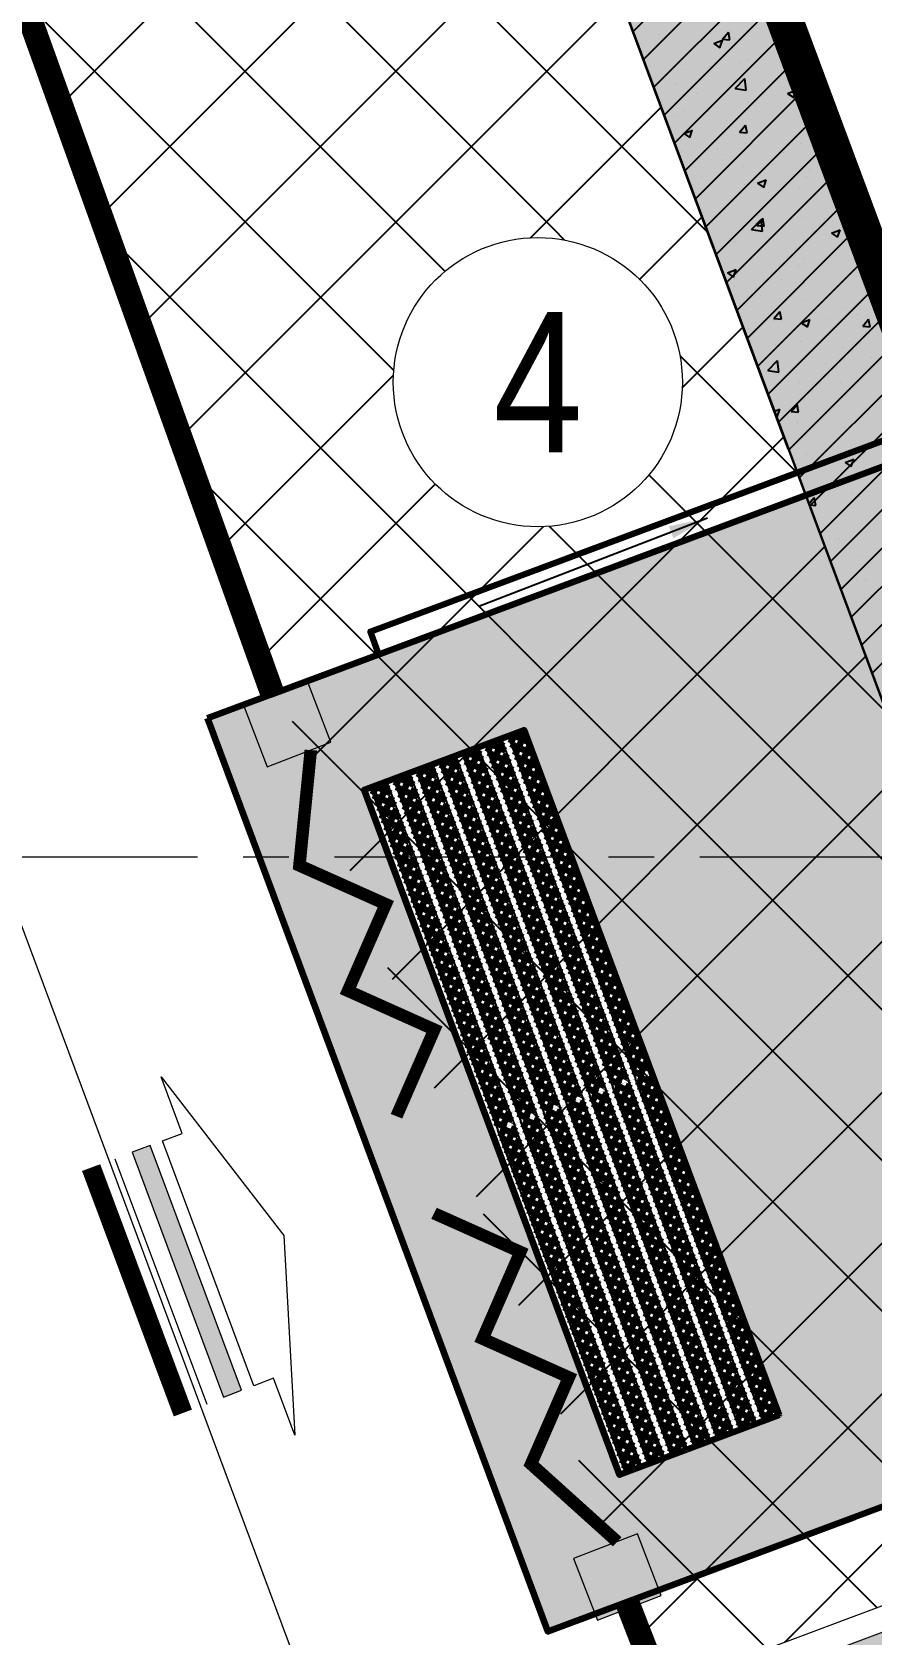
# Model space of a CAD drawing. Header units: millimetres. Extents: x -346728 to 1320345, y -537202 to -385966.
# Drawn here: x 356609 to 363506, y -475329 to -462173 of the extents above; entities that cross this region are included whole.
import ezdxf
from ezdxf.enums import TextEntityAlignment as Align
from ezdxf.xclip import XClip

# ---------------------------------------------------------------- set-up
doc = ezdxf.new("R2010")
doc.units = ezdxf.units.MM
doc.header["$LTSCALE"] = 100
doc.header["$XCLIPFRAME"] = 2
doc.set_wipeout_variables(frame=1)
for name, pattern in [('DASHED2', [0.375, 0.25, -0.125]), ('HIDDEN', [9.525, 6.35, -3.175]), ('X1326_GLB$0$CENTER', [2, 1.25, -0.25, 0.25, -0.25])]:
    doc.linetypes.add(name, pattern=pattern)
for name, color, linetype, lineweight in [('0 T KY HIEU', 7, 'Continuous', 9), ('0 T TEXT', 7, 'Continuous', 13), ('BO TRI CT TAM', 8, 'Continuous', 15), ('KCMANH', 8, 'Continuous', 13), ('L.DUONG', 234, 'Continuous', 15), ('LINE', 7, 'Continuous', 13), ('X1326_GLB$0$A-tim', 8, 'X1326_GLB$0$CENTER', 9)]:
    doc.layers.add(name, color=color, linetype=linetype, lineweight=lineweight)
for name, color, linetype in [('DM', 8, 'Continuous'), ('hach', 253, 'Continuous'), ('HÀNG RÀO', 50, 'Continuous'), ('thep doc', 6, 'Continuous'), ('W2', 4, 'Continuous'), ('XR_1326_csPL$0$hach', 253, 'Continuous'), ('XR_1326_csPL$0$SY', 1, 'Continuous'), ('XR_1326_csPL$0$W2', 4, 'Continuous')]:
    doc.layers.add(name, color=color, linetype=linetype)
doc.styles.add('TOAN - FONT ARIAL', font='Arial_1.ttf', dxfattribs={"width": 0.8})
doc.styles.add('VNI-HELSE-CONDENSE', font='VHELVCN.TTF')
doc.linetypes.add('FENCELINE2', pattern='A,0.25,-0.1,[132,ltypeshp.shx,S=0.1,R=0,X=-0.1,Y=0],-0.1,1', length=1.45)
doc.dimstyles.new('KC1-5 3', dxfattribs={"dimscale": 400, "dimtxt": 2, "dimasz": 1, "dimexe": 1, "dimexo": 0, "dimgap": 0.5, "dimtad": 1, "dimdec": 0, "dimlfac": 0.041667, "dimzin": 0, "dimdsep": 46, "dimtxsty": 'TOAN - FONT ARIAL', "dimblk": 'ARCHTICK', "dimcen": 1, "dimdle": 1, "dimclrd": 7, "dimclre": 7, "dimclrt": 7, "dimadec": 0, "dimazin": 0, "dimtfac": 1, "dimtdec": 0, "dimtix": 1, "dimtmove": 2, "dimatfit": 3, "dimfxl": 750, "dimtvp": 0.833333, "dimtolj": 1, "dimtzin": 0, "dimarcsym": 0})
doc.dimstyles.new('X1326_GLB$0$200', dxfattribs={"dimscale": 400, "dimtxt": 2, "dimasz": 0.8, "dimexe": 1, "dimexo": 1, "dimgap": 0.5, "dimtad": 1, "dimdec": 0, "dimzin": 0, "dimdsep": 46, "dimtxsty": 'TOAN - FONT ARIAL', "dimblk": 'ARCHTICK', "dimcen": 0.8, "dimdle": 1, "dimclrd": 7, "dimclre": 7, "dimclrt": 7, "dimadec": 0, "dimazin": 0, "dimtfac": 1, "dimtdec": 0, "dimtix": 1, "dimtmove": 2, "dimatfit": 3, "dimfxl": 1, "dimtolj": 1, "dimtzin": 0, "dimarcsym": 0})

# ---------------------------------------------------------------- blocks, each defined once
blk = doc.blocks.new('LVL-KHUNGTEN')
blk.add_lwpolyline([(61072.9, 41092.8), (119123.5, 41092.8), (119123.5, 61.9), (61072.9, 61.9)], close=True)
blk = doc.blocks.new('mb duong hh')
at = {"layer": '0 T TEXT', "color": 8, "linetype": 'DASHED2', "ltscale": 300}
blk.add_lwpolyline([(75940, 34596), (80501, 41668), (80491, 88861), (75484, 93868), (-20031, 93860), (-33610, 75885), (-26182, 55955), (-6300, 2612), (0, 0)], close=True, dxfattribs=at)
at = {"layer": 'LINE', "color": 252, "lineweight": 9}
blk.add_lwpolyline([(14977, 101049), (-7702, 101358), (-14927, 101246), (-29449, 100943), (-35818, 99008), (-40020, 95429), (-42101, 92117), (-42609, 87567), (-42104, 81482), (-40823, 74903), (-34507, 57500), (-12505, -1540), (-11062, -5026), (-1334, -3647), (4526, -1388), (38515, 14361), (36944, 16828)], dxfattribs=at)
blk = doc.blocks.new('_ArchTick')
at = {"color": 0, "linetype": 'ByBlock', "const_width": 0.15}
blk.add_lwpolyline([(-0.5, -0.5), (0.5, 0.5)], dxfattribs=at)
blk = doc.blocks.new('1m')
at = {"layer": 'XR_1326_csPL$0$SY', "lineweight": 100}
h = blk.add_hatch(dxfattribs=at)
h.set_pattern_fill('ANSI37', color=4, scale=600, style=0)
h.set_pattern_definition([(315, (-62867.35, -1243701.21), (-53.0330086, -53.0330086), []), (225, (-62867.35, -1243701.21), (-53.0330086, 53.0330086), [])])
h.paths.add_polyline_path([(234959, -618851), (234818, -618851), (234818, -621851), (234959, -621851)])
h = blk.add_hatch(dxfattribs=at)
h.set_pattern_fill('ANSI37', color=4, scale=600, style=0)
h.set_pattern_definition([(315, (-62666.35, -1243701.21), (-53.0330086, -53.0330086), []), (225, (-62666.35, -1243701.21), (-53.0330086, 53.0330086), [])])
h.paths.add_polyline_path([(235160, -618851), (235019, -618851), (235019, -621851), (235160, -621851)])
h = blk.add_hatch(dxfattribs=at)
h.set_pattern_fill('ANSI37', color=4, scale=600, style=0)
h.set_pattern_definition([(315, (-62465.35, -1243701.21), (-53.0330086, -53.0330086), []), (225, (-62465.35, -1243701.21), (-53.0330086, 53.0330086), [])])
h.paths.add_polyline_path([(235361, -618851), (235220, -618851), (235220, -621851), (235361, -621851)])
h = blk.add_hatch(dxfattribs=at)
h.set_pattern_fill('ANSI37', color=4, scale=600, style=0)
h.set_pattern_definition([(315, (-62264.35, -1243701.21), (-53.0330086, -53.0330086), []), (225, (-62264.35, -1243701.21), (-53.0330086, 53.0330086), [])])
h.paths.add_polyline_path([(235562, -618851), (235421, -618851), (235421, -621851), (235562, -621851)])
h = blk.add_hatch(dxfattribs=at)
h.set_pattern_fill('ANSI37', color=4, scale=600, style=0)
h.set_pattern_definition([(315, (-62063.35, -1243701.21), (-53.0330086, -53.0330086), []), (225, (-62063.35, -1243701.21), (-53.0330086, 53.0330086), [])])
h.paths.add_polyline_path([(235763, -618851), (235622, -618851), (235622, -621851), (235763, -621851)])
h = blk.add_hatch(dxfattribs=at)
h.set_pattern_fill('ANSI37', color=4, scale=600, style=0)
h.set_pattern_definition([(315, (-61862.35, -1243701.21), (-53.0330086, -53.0330086), []), (225, (-61862.35, -1243701.21), (-53.0330086, 53.0330086), [])])
h.paths.add_polyline_path([(235964, -618851), (235823, -618851), (235823, -621851), (235964, -621851)])
h = blk.add_hatch(dxfattribs=at)
h.set_pattern_fill('ANSI37', color=4, scale=600, style=0)
h.set_pattern_definition([(315, (-61661.35, -1243701.21), (-53.0330086, -53.0330086), []), (225, (-61661.35, -1243701.21), (-53.0330086, 53.0330086), [])])
h.paths.add_polyline_path([(236165, -618851), (236024, -618851), (236024, -621851), (236165, -621851)])
h = blk.add_hatch(dxfattribs=at)
h.set_pattern_fill('ANSI37', color=256, scale=600, style=0)
h.set_pattern_definition([(45, (-62867.35, 0), (-53.0330086, 53.0330086), []), (135, (-62867.35, 0), (-53.0330086, -53.0330086), [])])
h.paths.add_polyline_path([(234818, -624851), (234959, -624851), (234959, -621851), (234818, -621851)])
h = blk.add_hatch(dxfattribs=at)
h.set_pattern_fill('ANSI37', color=256, scale=600, style=0)
h.set_pattern_definition([(45, (-62666.35, 0), (-53.0330086, 53.0330086), []), (135, (-62666.35, 0), (-53.0330086, -53.0330086), [])])
h.paths.add_polyline_path([(235019, -624851), (235160, -624851), (235160, -621851), (235019, -621851)])
h = blk.add_hatch(dxfattribs=at)
h.set_pattern_fill('ANSI37', color=256, scale=600, style=0)
h.set_pattern_definition([(45, (-62465.35, 0), (-53.0330086, 53.0330086), []), (135, (-62465.35, 0), (-53.0330086, -53.0330086), [])])
h.paths.add_polyline_path([(235220, -624851), (235361, -624851), (235361, -621851), (235220, -621851)])
h = blk.add_hatch(dxfattribs=at)
h.set_pattern_fill('ANSI37', color=256, scale=600, style=0)
h.set_pattern_definition([(45, (-62264.35, 0), (-53.0330086, 53.0330086), []), (135, (-62264.35, 0), (-53.0330086, -53.0330086), [])])
h.paths.add_polyline_path([(235421, -624851), (235562, -624851), (235562, -621851), (235421, -621851)])
h = blk.add_hatch(dxfattribs=at)
h.set_pattern_fill('ANSI37', color=256, scale=600, style=0)
h.set_pattern_definition([(45, (-62063.35, 0), (-53.0330086, 53.0330086), []), (135, (-62063.35, 0), (-53.0330086, -53.0330086), [])])
h.paths.add_polyline_path([(235622, -624851), (235763, -624851), (235763, -621851), (235622, -621851)])
h = blk.add_hatch(dxfattribs=at)
h.set_pattern_fill('ANSI37', color=256, scale=600, style=0)
h.set_pattern_definition([(45, (-61862.35, 0), (-53.0330086, 53.0330086), []), (135, (-61862.35, 0), (-53.0330086, -53.0330086), [])])
h.paths.add_polyline_path([(235823, -624851), (235964, -624851), (235964, -621851), (235823, -621851)])
h = blk.add_hatch(dxfattribs=at)
h.set_pattern_fill('ANSI37', color=256, scale=600, style=0)
h.set_pattern_definition([(45, (-61661.35, 0), (-53.0330086, 53.0330086), []), (135, (-61661.35, 0), (-53.0330086, -53.0330086), [])])
h.paths.add_polyline_path([(236024, -624851), (236165, -624851), (236165, -621851), (236024, -621851)])
at = {"layer": 'thep doc', "color": 4}
for p, q in [((234818, -618851), (234818, -621851)), ((234959, -618851), (234959, -621851)), ((235019, -618851), (235019, -621851)), ((235160, -618851), (235160, -621851)), ((235220, -618851), (235220, -621851)), ((235361, -618851), (235361, -621851)), ((235421, -618851), (235421, -621851)), ((235562, -618851), (235562, -621851)), ((235622, -618851), (235622, -621851)), ((235763, -618851), (235763, -621851)), ((235823, -618851), (235823, -621851)), ((235964, -618851), (235964, -621851)), ((236024, -618851), (236024, -621851)), ((236165, -618851), (236165, -621851))]:
    blk.add_line(p, q, dxfattribs=at)
at = {"layer": 'thep doc', "color": 3}
for p, q in [((234818, -624851), (234818, -621851)), ((234959, -624851), (234959, -621851)), ((235019, -624851), (235019, -621851)), ((235160, -624851), (235160, -621851)), ((235220, -624851), (235220, -621851)), ((235361, -624851), (235361, -621851)), ((235421, -624851), (235421, -621851)), ((235562, -624851), (235562, -621851)), ((235622, -624851), (235622, -621851)), ((235763, -624851), (235763, -621851)), ((235823, -624851), (235823, -621851)), ((235964, -624851), (235964, -621851)), ((236024, -624851), (236024, -621851)), ((236165, -624851), (236165, -621851)), ((236165, -624851), (236165, -621851))]:
    blk.add_line(p, q, dxfattribs=at)
at = {"layer": 'thep doc', "const_width": 1}
for points in [[(234765, -618851), (236165, -618851)], [(234765, -618851), (236165, -618851)], [(234765, -618951), (236165, -618951)], [(234765, -619576), (236165, -619576)], [(234765, -619676), (236165, -619676)], [(234765, -620301), (236165, -620301)], [(234765, -620401), (236165, -620401)], [(234765, -621026), (236165, -621026)], [(234765, -621126), (236165, -621126)], [(234765, -621751), (236165, -621751)], [(234765, -621851), (236165, -621851)], [(234765, -621951), (236165, -621951)], [(234765, -622576), (236165, -622576)], [(234765, -622676), (236165, -622676)], [(234765, -623301), (236165, -623301)], [(234765, -623401), (236165, -623401)], [(234765, -624026), (236165, -624026)], [(234765, -624126), (236165, -624126)], [(234765, -624751), (236165, -624751)], [(234765, -624851), (236165, -624851)]]:
    blk.add_lwpolyline(points, dxfattribs=at)
at = {"layer": 'XR_1326_csPL$0$SY', "lineweight": 100}
for p, q in [((234765, -624851), (234765, -618851)), ((236165, -618851), (234765, -618851)), ((236165, -624851), (236165, -618851)), ((236165, -624851), (234765, -624851))]:
    blk.add_line(p, q, dxfattribs=at)
blk = doc.blocks.new('T GATE')
at = {"layer": '0 T KY HIEU', "linetype": 'Continuous', "true_color": 0xff0505}
for points in [[(-3000, -272), (-3545, -272), (-3545, 272), (-3000, 272)], [(4545, -272), (4000, -272), (4000, 272), (4545, 272)]]:
    blk.add_hatch(color=1, dxfattribs=at).paths.add_polyline_path(points)
at = {"layer": '0 T KY HIEU', "color": 1, "linetype": 'Continuous', "true_color": 0xff0505}
for points in [[(-3000, -272), (-3545, -272), (-3545, 272), (-3000, 272)], [(-3545, 272), (-3000, 272), (-3000, -272), (-3545, -272)], [(4545, -272), (4000, -272), (4000, 272), (4545, 272)], [(4000, 272), (4545, 272), (4545, -272), (4000, -272)]]:
    blk.add_lwpolyline(points, close=True, dxfattribs=at)
at = {"layer": '0 T KY HIEU', "color": 1, "linetype": 'Continuous', "true_color": 0xff0505, "const_width": 100}
for points in [[(-3000, 100), (-2146, -316), (-1592, 214), (-1038, -316), (-483, 214), (71, -316)], [(4000, 100), (3146, -316), (2592, 214), (2038, -316), (1483, 214), (929, -316)]]:
    blk.add_lwpolyline(points, dxfattribs=at)
blk = doc.blocks.new('T MUI TEN GATE')
at = {"layer": '0 T KY HIEU', "ltscale": 2000, "true_color": 0xff0505}
blk.add_hatch(color=1, dxfattribs=at).paths.add_polyline_path([(374812, 297915), (374812, 298224), (378999, 298224), (378999, 297915)])
at = {"layer": '0 T KY HIEU', "color": 1, "ltscale": 60, "true_color": 0xff0505}
blk.add_line((374812, 298517), (379013, 298517), dxfattribs=at)
at = {"layer": '0 T KY HIEU', "color": 1, "ltscale": 60, "true_color": 0xff0505, "const_width": 311}
blk.add_lwpolyline([(374812, 298925), (379010, 298925)], dxfattribs=at)
at = {"layer": '0 T KY HIEU', "color": 1, "ltscale": 2000, "true_color": 0xff0505}
for points in [[(374812, 297915), (374812, 298224), (378999, 298224), (378999, 297915), (374812, 297915)], [(373843, 297367), (376912, 296411), (379969, 297367), (378999, 297367), (378999, 297704), (374812, 297704), (374812, 297367), (373843, 297367)]]:
    blk.add_lwpolyline(points, dxfattribs=at)
blk = doc.blocks.new('CHOI BAO VE')
at = {"color": 253, "lineweight": 9, "true_color": 0x9ea3a2}
blk.add_wipeout([(-1750, 0), (1750, 0), (1750, 3500), (-1750, 3500)], dxfattribs=at)
at = {"true_color": 0x9ea3a2}
h = blk.add_hatch(color=253, dxfattribs=at)
h.set_gradient(color1=(6, 241, 249), rotation=270, tint=1, name='CURVED')
h.paths.add_polyline_path([(-1375, 3047), (-1375, 453), (-78, 1750)])
h = blk.add_hatch(color=253, dxfattribs=at)
h.set_gradient(color1=(6, 241, 249), rotation=180, tint=1, name='CURVED')
h.paths.add_polyline_path([(1297, 3125), (-1297, 3125), (0, 1828)])
h = blk.add_hatch(color=253, dxfattribs=at)
h.set_gradient(color1=(6, 241, 249), rotation=90, tint=1, name='HEMISPHERICAL')
h.paths.add_polyline_path([(1375, 3047), (78, 1750), (1375, 453)])
h = blk.add_hatch(color=253, dxfattribs=at)
h.set_gradient(color1=(6, 241, 249), tint=1, name='CURVED')
h.paths.add_polyline_path([(0, 1672), (-1297, 375), (1297, 375)])
at = {"layer": 'BO TRI CT TAM', "color": 253, "true_color": 0x9ea3a2}
for p, q in [((1297, 3125), (-1375, 453)), ((1297, 3125), (-1375, 453)), ((1297, 3125), (-1375, 453)), ((-1375, 3047), (1297, 375)), ((-1375, 3047), (1297, 375)), ((-1375, 3047), (1297, 375)), ((-1297, 3125), (1375, 453)), ((-1297, 3125), (1375, 453)), ((-1297, 3125), (1375, 453)), ((1375, 3047), (-1297, 375)), ((1375, 3047), (-1297, 375)), ((1375, 3047), (-1297, 375)), ((-78, 1750), (78, 1750)), ((-78, 1750), (78, 1750)), ((-78, 1750), (78, 1750)), ((0, 1828), (0, 1672)), ((0, 1828), (0, 1672)), ((0, 1828), (0, 1672))]:
    blk.add_line(p, q, dxfattribs=at)
for points in [[(-1750, 0), (1750, 0), (1750, 3500), (-1750, 3500)], [(-1750, 0), (1750, 0), (1750, 3500), (-1750, 3500)], [(-1750, 0), (1750, 0), (1750, 3500), (-1750, 3500)], [(-1375, 375), (1375, 375), (1375, 3125), (-1375, 3125)], [(-1375, 375), (1375, 375), (1375, 3125), (-1375, 3125)], [(-1375, 375), (1375, 375), (1375, 3125), (-1375, 3125)]]:
    blk.add_lwpolyline(points, close=True, dxfattribs=at)
blk = doc.blocks.new('T STT')
at = {"color": 7, "linetype": 'Continuous'}
blk.add_wipeout([(376643.7, 277984.1), (376755.9, 277976.2), (376878.7, 277948.8), (377024.5, 277887.7), (377155.7, 277798.8), (377265.6, 277687.4), (377334.3, 277588), (377397.7, 277451.4), (377432.6, 277317.1), (377443.7, 277184.1), (377432.5, 277050.8), (377404, 276935.1), (377364.8, 276837.6), (377294.2, 276718.4), (377202.6, 276611.8), (377121.8, 276542.7), (377010.9, 276473.4), (376887.8, 276422.3), (376741.1, 276390.1), (376643.7, 276384.1), (376531.6, 276392), (376392.4, 276424.6), (376244.6, 276490.8), (376127.4, 276573.1), (376049.1, 276649), (375987, 276727.3), (375927.4, 276827.9), (375875.7, 276960.2), (375852.6, 277065.4), (375843.7, 277184.1), (375850, 277284.4), (375876.6, 277411.2), (375908.4, 277499.2), (375963.6, 277605.5), (376039.8, 277708.9), (376130.3, 277797.7), (376215.5, 277859.9), (376312.8, 277912.5), (376425.6, 277953.8), (376556.9, 277979.4)], dxfattribs=at)
at = {"layer": '0 T KY HIEU', "color": 7}
blk.add_circle((376643.7, 277184.1), 800, dxfattribs=at)
at = {"layer": '0 T TEXT', "color": 7, "style": 'VNI-HELSE-CONDENSE'}
blk.add_attdef('0', text='', height=750, dxfattribs=at).set_placement((376643.7, 277184.1), align=Align.MIDDLE_CENTER)
blk = doc.blocks.new('MB HANG RAO TAM')
h = blk.add_hatch()
h.set_pattern_fill('ANSI37', color=8, scale=7000, style=0)
h.set_pattern_definition([(45, (527887.4, 631399.9), (-618.7184, 618.7184), []), (135, (527887.4, 631399.9), (-618.7184, -618.7184), [])])
h.paths.add_polyline_path([(89794, 74797), (94796, 69797), (94804, 22611), (90246, 15544), (52523, -1634), (34324, -9922), (14325, -19029), (8025, -16417), (-19267, 56832), (-5688, 74797), (41806, 74797), (65797, 74797)], flags=16)
h.paths.add_polyline_path([(-17293, 40146), (-15160, 40938), (-12777, 34516), (-15127, 33730), (-10493, 20001), (4784, -19373), (12548, -21453), (91490, 14752), (95488, 20874), (95620, 46027), (95770, 74597), (91825, 78101), (52350, 76926), (14008, 75822), (-9259, 75871), (-23844, 71027), (-24251, 60760)])
at = {"layer": 'L.DUONG', "color": 94, "linetype": 'FENCELINE2', "ltscale": 25, "const_width": 200, "elevation": 7850}
for points in [[(13898, 75822), (14369, 75824), (20809, 75968), (32497, 76335), (48850, 76822), (75776, 77623), (91825, 78101), (95770, 74597), (95712, 63657), (95684, 58344), (95610, 44235), (95553, 33268), (95488, 20874), (91490, 14752), (75806, 7559), (49624, -4449), (26632, -14994), (12548, -21453), (4784, -19373), (0, -7161), (-6626, 9890)], [(-9537, 17343), (-12205, 24764), (-15198, 33706)]]:
    blk.add_lwpolyline(points, dxfattribs=at)
at = {"layer": 'XR_1326_csPL$0$SY', "lineweight": 100}
for p, q in [((-8664, 17668, 0), (-8734, 17856, -1667)), ((-8664, 17668, 0), (-10070, 17145, -5737)), ((-10070, 17145, 4273), (-7277, 9648, 3982)), ((-8784, 16556, 4237), (-6689, 10934, 4018))]:
    blk.add_line(p, q, dxfattribs=at)
at = {"layer": 'XR_1326_csPL$0$SY', "lineweight": 100, "elevation": 4027}
blk.add_lwpolyline([(-5376, 11423), (-6689, 10934), (-8784, 16556), (-7471, 17045)], close=True, dxfattribs=at)
at = {"layer": '0 T KY HIEU', "color": 1, "extrusion": (-0.094008, 0.246815, 0.964492), "xscale": -1.032129415986011, "yscale": 1.032129741468959, "zscale": 1.032129563271029, "rotation": 90.30298269673833}
blk.add_blockref('T GATE', (2691, -12817, 10282), dxfattribs=at)
at = {"layer": '0 T KY HIEU', "xscale": -0.5123150933236519, "yscale": 0.5123154260071467, "zscale": 0.5123151945590507, "rotation": 110.5020447205504}
blk.add_blockref('T MUI TEN GATE', (65163, 246952, 0), dxfattribs=at)
at = {"layer": 'XR_1326_csPL$0$SY', "lineweight": 100, "extrusion": (0.006558, -0.036398, 0.999316), "xscale": 1.000636980794397, "yscale": 1.000636980794397, "zscale": 1.000636980794397, "rotation": 10.21421799562044}
blk.add_blockref('1m', (-346710, 585770, 3573), dxfattribs=at)
ref = blk.add_blockref('T STT', (-566122, -391309, -1667), dxfattribs=dict(xscale=1.483533127640877, yscale=1.483533065752965, zscale=1.483533225600695, rotation=359.9999871259926))
ref.add_attrib('0', '4', dxfattribs={"layer": '0 T TEXT', "color": 7, "height": 1150, "rotation": 0, "style": 'VNI-HELSE-CONDENSE'}).set_placement((-7358, 19903, -1667), align=Align.MIDDLE_CENTER)
at = {"layer": 'BO TRI CT TAM', "color": 9, "xscale": -0.541992562315407, "yscale": 0.5419924855394808, "zscale": 0.5419926613449206, "rotation": 110.5020372609803}
blk.add_blockref('CHOI BAO VE', (-3515, 9226, -2472), dxfattribs=at)
at = {"layer": 'XR_1326_csPL$0$SY', "lineweight": 100}
h = blk.add_hatch(dxfattribs=at)
h.set_pattern_fill('AR-CONC', color=256, scale=100, style=0)
h.set_pattern_definition([(50, (-45059.7, 631401.8), (717.2602, -62.75213), [75, -825]), (355, (-45059.7, 631401.8), (-138.7513, 752.1921), [60, -660]), (100.4514, (-44999.9, 631396.56), (578.5094, 689.43954), [63.7402, -701.1421]), (46.1842, (-45059.7, 631601.8), (1067.241, -165.519), [112.5, -1237.5]), (96.6356, (-44970.8, 631588), (934.6627, 974.1179), [95.6103, -1051.713]), (351.1842, (-45059.7, 631601.8), (934.662, 974.1186), [90, -990]), (21, (-44959.7, 631551.8), (596.90705, -402.6189), [75, -825]), (326, (-44959.7, 631551.8), (243.3153, 725.15005), [60, -660]), (71.4514, (-44909.95, 631518.24), (840.2226, 322.5305), [63.7402, -701.1421]), (37.5, (-45059.7, 631401.8), (12.15986, 332.89385), [0, -652, 0, -670, 0, -662.5]), (7.5, (-45059.7, 631401.8), (263.06954, 394.41171), [0, -382, 0, -637, 0, -252.5]), (327.5, (-45282.7, 631401.8), (533.82244, -22.55487), [0, -250, 0, -780, 0, -1035]), (317.5, (-45382.7, 631401.8), (583.18617, 100.10498), [0, -325, 0, -518, 0, -735])])
h.paths.add_polyline_path([(-10070, 17145), (1773, 21557), (4566, 14061), (-7277, 9648)])
h.paths.add_polyline_path([(469, 13601), (-1592, 12833), (-3687, 18455), (-1626, 19223)], flags=16)
h.paths.add_polyline_path([(-5376, 11423), (-6689, 10934), (-8784, 16556), (-7471, 17045)], flags=16)
at = {"lineweight": 100}
blk.add_line((2505, 13293, -1667), (-6687, 9868, -1667), dxfattribs=at)
at = {"layer": 'HÀNG RÀO', "color": 1, "lineweight": 40}
blk.add_line((-9554, 17337, -1667), (-3474, 19602, -1667), dxfattribs=at)
at = {"layer": 'XR_1326_csPL$0$SY', "lineweight": 100}
blk.add_line((-7277, 9648, 3982), (-4758, 10586, -1667), dxfattribs=at)
at = {"layer": 'XR_1326_csPL$0$SY', "lineweight": 100, "elevation": -5737}
blk.add_lwpolyline([(-10070, 17145), (1773, 21557), (4566, 14061), (-7277, 9648)], close=True, dxfattribs=at)
at = {"layer": 'XR_1326_csPL$0$SY', "lineweight": 100}
for points, elevation in [([(-3193, 19707), (1773, 21557), (4567, 14061), (-6687, 9868)], -1667), ([(-8734, 17856), (-3263, 19894)], -1667), ([(-3474, 19602), (-8664, 17668), (-8734, 17856), (-3544, 19789)], -2), ([(-9554, 17337), (-3474, 19602)], -1667)]:
    blk.add_lwpolyline(points, dxfattribs=dict(at, elevation=elevation))
at = {"layer": 'XR_1326_csPL$0$W2', "color": 7, "ltscale": 0.5}
blk.add_line((-9537, 17343, 7850), (-5161, 18974, 0), dxfattribs=at)
at = {"layer": 'XR_1326_csPL$0$W2'}
blk.add_line((-6626, 9890, 7850), (-2368, 11477, 0), dxfattribs=at)
at = {"layer": 'XR_1326_csPL$0$W2', "color": 7, "ltscale": 0.5, "elevation": 0}
blk.add_lwpolyline([(8025, -16417), (14325, -19029), (90246, 15544), (94804, 22611), (94796, 69797), (89794, 74797), (-5688, 74797), (-19267, 56832)], close=True, dxfattribs=at)
at = {"layer": 'XR_1326_csPL$0$SY', "lineweight": 100}
blk.add_leader([(-5965, 18786, -2472), (-7842, 18061, -2472)], dimstyle='X1326_GLB$0$200', override={"dimgap": 1, "dimtad": 0}, dxfattribs=at)

msp = doc.modelspace()

# ---------------------------------------------------------------- hatches: boundary and pattern name
at = {"layer": 'hach'}
h = msp.add_hatch(dxfattribs=at)
h.set_pattern_fill('ANSI31', color=256, scale=70)
h.set_pattern_definition([(45, (342151.22, -508591.22), (-157.15448, 157.15448), [])])
h.paths.add_polyline_path([(362433.4, -410142.2), (348853.9, -428107.5), (376146.7, -501359), (382446.8, -503970.9), (458369.1, -469396.6), (462927.9, -462329.4), (462919.8, -415142.7), (457917.8, -410142.2)])
h.paths.add_polyline_path([(363030.6, -411342.2), (350208.3, -428305.7), (377088.8, -500450.6), (382424.3, -502662.6), (457551.5, -468450.4), (461727.8, -461976.1), (461719.7, -415639.4), (457420.9, -411342.2)], flags=16)
h = msp.add_hatch(dxfattribs=at)
h.set_pattern_fill('AR-CONC', color=256, scale=4)
h.set_pattern_definition([(50, (342151.2, -508591.2), (728.7387, -63.7563), [76.2, -838.2]), (355, (342151.2, -508591.2), (-140.9737, 764.2274), [60.96, -670.5623]), (100.45144, (342211.95, -508596.54), (587.765, 700.471), [64.76, -712.361]), (46.1842, (342151.2, -508388), (1084.316, -168.1693), [114.3, -1257.3]), (96.63556, (342241.6, -508402), (949.6165, 989.7045), [97.14, -1068.5424]), (351.18415, (342151.2, -508388), (949.6165, 989.7045), [91.44, -1005.839]), (21, (342252.8, -508438.8), (606.4576, -409.0608), [76.2, -838.2]), (326, (342252.8, -508438.8), (247.208, 736.752), [60.96, -670.56]), (71.45144, (342303.36, -508472.9), (853.6657, 327.691), [64.76, -712.3598]), (37.5, (342151.22, -508591.22), (12.3544, 338.22016), [0, -662.432, 0, -680.72, 0, -673.1]), (7.5, (342151.22, -508591.22), (267.27865, 400.7223), [0, -388.112, 0, -647.192, 0, -256.54]), (327.5, (341924.65, -508591.22), (542.3624, -22.91498), [0, -254, 0, -792.48, 0, -1051.56]), (317.5, (341823.05, -508591.2), (592.5167, 101.706), [0, -330.2, 0, -526.288, 0, -746.76])])
h.paths.add_polyline_path([(362433.4, -410142.2), (348853.9, -428107.5), (376146.7, -501359), (382446.8, -503970.9), (458369.1, -469396.6), (462927.9, -462329.4), (462919.8, -415142.7), (457917.8, -410142.2)])
h.paths.add_polyline_path([(363030.6, -411342.2), (350208.3, -428305.7), (377088.8, -500450.6), (382424.3, -502662.6), (457551.5, -468450.4), (461727.8, -461976.1), (461719.7, -415639.4), (457420.9, -411342.2)], flags=16)

# ---------------------------------------------------------------- linework, layer by layer
at = {"layer": 'W2', "ltscale": 0.5, "elevation": -1404.9}
for points in [[(362433.4, -410142.2), (348853.9, -428107.5), (376146.7, -501359), (382446.8, -503970.9), (458369.1, -469396.6), (462927.9, -462329.4), (462919.6, -415142.1), (457917.8, -410142.2)], [(363030.6, -411342.2), (350208.3, -428305.7), (377088.8, -500450.6), (382424.3, -502662.6), (457551.5, -468450.4), (461727.8, -461976.1), (461719.7, -415639.4), (457420.9, -411342.2)]]:
    msp.add_lwpolyline(points, close=True, dxfattribs=at)
at = {"layer": 'X1326_GLB$0$A-tim', "ltscale": 15}
msp.add_line((341092.1, -468941.8, -1404.9), (475778.7, -468941.8, -1404.9), dxfattribs=at)
at = {"layer": 'XR_1326_csPL$0$hach', "color": 250}
for p, q in [((361629.7, -462396.5, -1404.9), (362562.6, -461463.5, -1404.9)), ((361715, -462625.5, -1404.9), (362648, -461692.5, -1404.9)), ((361800.3, -462854.5, -1404.9), (362733.3, -461921.5, -1404.9)), ((361765.1, -462193.7, -1404.9), (361765.1, -462193.7, -1404.9)), ((361885.6, -463083.5, -1404.9), (362818.6, -462150.5, -1404.9)), ((362278.5, -462230.9, -1404.9), (362327.4, -462172.6, -1404.9)), ((362339.2, -462236.2, -1404.9), (362327.5, -462172.5, -1404.9)), ((362207.3, -462267.5, -1404.9), (362278.5, -462240.2, -1404.9)), ((362207.3, -462267.6, -1404.9), (362257.8, -462301.7, -1404.9)), ((362257.8, -462301.7, -1404.9), (362278.4, -462240.3, -1404.9)), ((362278.5, -462230.9, -1404.9), (362339.2, -462236.2, -1404.9)), ((362307.4, -462216.6, -1404.9), (362307.4, -462216.6, -1404.9)), ((362849.8, -462239.5, -1404.9), (362849.8, -462239.5, -1404.9)), ((361970.9, -463312.5, -1404.9), (362903.9, -462379.5, -1404.9)), ((362175.9, -462456.3, -1404.9), (362175.9, -462456.3, -1404.9)), ((362430.3, -462422.8, -1404.9), (362430.3, -462422.8, -1404.9)), ((362495.4, -462407.8, -1404.9), (362495.4, -462407.8, -1404.9)), ((362815, -462372.2, -1404.9), (362815, -462372.2, -1404.9)), ((361973.7, -462479.3, -1404.9), (361973.7, -462479.3, -1404.9)), ((362382.7, -462635.5, -1404.9), (362461.9, -462553, -1404.9)), ((362473.1, -462649.5, -1404.9), (362461.9, -462553, -1404.9)), ((362660, -462575.3, -1404.9), (362660, -462575.3, -1404.9)), ((361891.1, -462596.6, -1404.9), (361891.1, -462596.6, -1404.9)), ((362056.3, -463541.5, -1404.9), (362989.2, -462608.5, -1404.9)), ((362067.5, -462677.1, -1404.9), (362067.5, -462677.1, -1404.9)), ((362382.7, -462635.5, -1404.9), (362473.1, -462649.6, -1404.9)), ((362433.5, -462619.5, -1404.9), (362433.5, -462619.5, -1404.9)), ((362813.8, -462676.6, -1404.9), (362884.9, -462649.3, -1404.9)), ((362813.8, -462676.6, -1404.9), (362864.3, -462710.7, -1404.9)), ((362864.3, -462710.7, -1404.9), (362884.9, -462649.3, -1404.9)), ((362975.8, -462642.4, -1404.9), (362975.8, -462642.4, -1404.9)), ((362996.2, -462680.9, -1404.9), (362996.2, -462680.9, -1404.9)), ((361908.6, -462857.1, -1404.9), (361908.6, -462857.1, -1404.9)), ((361961.4, -462817.5, -1404.9), (361961.4, -462817.5, -1404.9)), ((362141.6, -463770.5, -1404.9), (363074.6, -462837.5, -1404.9)), ((362163, -462823.6, -1404.9), (362163, -462823.6, -1404.9)), ((362483, -462746, -1404.9), (362483, -462746, -1404.9)), ((362547.8, -462772.9, -1404.9), (362547.8, -462772.9, -1404.9)), ((362903.4, -462798.4, -1404.9), (362903.4, -462798.4, -1404.9)), ((361960.1, -463004.3, -1404.9), (362031.3, -462977, -1404.9)), ((362010.6, -463038.4, -1404.9), (362031.2, -462977, -1404.9)), ((362310.9, -462900.1, -1404.9), (362310.9, -462900.1, -1404.9)), ((362419.4, -462995.2, -1404.9), (362468.4, -462936.8, -1404.9)), ((362480.2, -463000.5, -1404.9), (362468.5, -462936.8, -1404.9)), ((361960.1, -463004.3, -1404.9), (362010.6, -463038.4, -1404.9)), ((362226.9, -463999.4, -1404.9), (363159.9, -463066.5, -1404.9)), ((362419.4, -462995.2, -1404.9), (362480.2, -463000.5, -1404.9)), ((362470.7, -463084.2, -1404.9), (362470.7, -463084.2, -1404.9)), ((362922.1, -463089.2, -1404.9), (362922.1, -463089.2, -1404.9)), ((362983.9, -463019.1, -1404.9), (362983.9, -463019.1, -1404.9)), ((363148.2, -463058.9, -1404.9), (363154.3, -463051.6, -1404.9)), ((363148.2, -463058.9, -1404.9), (363157.4, -463059.7, -1404.9)), ((361949, -463155.7, -1404.9), (361949, -463155.7, -1404.9)), ((362235.6, -463138.7, -1404.9), (362235.6, -463138.7, -1404.9)), ((362280.5, -463173.6, -1404.9), (362280.5, -463173.6, -1404.9)), ((362778, -463161.6, -1404.9), (362778, -463161.6, -1404.9)), ((362106.4, -463357.4, -1404.9), (362106.4, -463357.4, -1404.9)), ((362312.2, -464228.4, -1404.9), (363245.2, -463295.5, -1404.9)), ((362449.8, -463275.2, -1404.9), (362449.8, -463275.2, -1404.9)), ((362698.9, -463255.7, -1404.9), (362698.9, -463255.7, -1404.9)), ((362971.5, -463357.4, -1404.9), (362971.5, -463357.4, -1404.9)), ((362992.2, -463298.1, -1404.9), (362992.2, -463298.1, -1404.9)), ((362458.3, -463422.4, -1404.9), (362458.3, -463422.4, -1404.9)), ((362566.6, -463413.3, -1404.9), (362637.7, -463386, -1404.9)), ((362566.6, -463413.4, -1404.9), (362617.1, -463447.5, -1404.9)), ((362617.1, -463447.5, -1404.9), (362637.7, -463386.1, -1404.9)), ((362654.9, -463489.9, -1404.9), (362654.9, -463489.9, -1404.9)), ((362909.2, -463456.4, -1404.9), (362909.2, -463456.4, -1404.9)), ((362397.5, -464457.4, -1404.9), (363330.5, -463524.4, -1404.9)), ((362446, -463760.6, -1404.9), (362446, -463760.6, -1404.9)), ((362482.9, -464686.4, -1404.9), (363415.8, -463753.4, -1404.9)), ((362517.4, -463793.4, -1404.9), (362596.6, -463710.9, -1404.9)), ((362560.4, -463759.4, -1404.9), (362609.4, -463701, -1404.9)), ((362560.4, -463759.4, -1404.9), (362621.1, -463764.7, -1404.9)), ((362575.8, -463678, -1404.9), (362575.8, -463678, -1404.9)), ((362607.8, -463807.4, -1404.9), (362596.6, -463710.9, -1404.9)), ((362621.2, -463764.7, -1404.9), (362609.4, -463701, -1404.9)), ((362959.2, -463695.6, -1404.9), (362959.2, -463695.6, -1404.9)), ((363118.2, -463701, -1404.9), (363118.2, -463701, -1404.9)), ((363249.5, -463760.2, -1404.9), (363249.5, -463760.2, -1404.9)), ((363289.1, -463823.1, -1404.9), (363338.1, -463764.8, -1404.9)), ((363349.9, -463828.4, -1404.9), (363338.2, -463764.8, -1404.9)), ((362387.6, -463890.6, -1404.9), (362387.6, -463890.6, -1404.9)), ((362517.4, -463793.4, -1404.9), (362607.8, -463807.4, -1404.9)), ((362641.9, -463857.1, -1404.9), (362641.9, -463857.1, -1404.9)), ((362657, -463861.9, -1404.9), (362657, -463861.9, -1404.9)), ((363026.7, -463806.5, -1404.9), (363026.7, -463806.5, -1404.9)), ((363173, -463822.4, -1404.9), (363244.2, -463795.1, -1404.9)), ((363173, -463822.4, -1404.9), (363223.5, -463856.5, -1404.9)), ((363223.6, -463856.5, -1404.9), (363244.2, -463795.1, -1404.9)), ((363289.1, -463823.1, -1404.9), (363349.9, -463828.4, -1404.9)), ((362568.2, -464915.4, -1404.9), (363501.2, -463982.4, -1404.9)), ((362946.8, -464033.8, -1404.9), (362946.8, -464033.8, -1404.9)), ((363474.5, -463957.6, -1404.9), (363474.5, -463957.6, -1404.9)), ((363492.9, -463983.3, -1404.9), (363492.9, -463983.3, -1404.9)), ((362319.3, -464150.1, -1404.9), (362369.9, -464184.2, -1404.9)), ((362319.4, -464150.1, -1404.9), (362390.5, -464122.8, -1404.9)), ((362369.9, -464184.2, -1404.9), (362390.5, -464122.8, -1404.9)), ((362433.6, -464098.9, -1404.9), (362433.6, -464098.9, -1404.9)), ((362900.4, -464085, -1404.9), (362900.4, -464085, -1404.9)), ((363401.1, -464122.7, -1404.9), (363401.1, -464122.7, -1404.9)), ((362307.9, -464186.7, -1404.9), (362307.9, -464186.7, -1404.9)), ((362374.7, -464257.8, -1404.9), (362374.7, -464257.8, -1404.9)), ((362378, -464197.2, -1404.9), (362378, -464197.2, -1404.9)), ((362653.5, -465144.4, -1404.9), (363586.5, -464211.4, -1404.9)), ((362759.4, -464207.2, -1404.9), (362759.4, -464207.2, -1404.9)), ((362920.4, -464220.1, -1404.9), (362920.4, -464220.1, -1404.9)), ((363462.1, -464295.9, -1404.9), (363462.1, -464295.9, -1404.9)), ((363462.7, -464243, -1404.9), (363462.7, -464243, -1404.9)), ((362421.3, -464437.1, -1404.9), (362421.3, -464437.1, -1404.9)), ((362592.2, -464333.7, -1404.9), (362592.2, -464333.7, -1404.9)), ((362934.4, -464372, -1404.9), (362934.4, -464372, -1404.9)), ((363134.6, -464356.6, -1404.9), (363134.6, -464356.6, -1404.9)), ((362695.9, -464542.2, -1404.9), (362695.9, -464542.2, -1404.9)), ((362701.4, -464523.6, -1404.9), (362750.4, -464465.2, -1404.9)), ((362701.4, -464523.6, -1404.9), (362762.1, -464528.9, -1404.9)), ((362738.8, -465373.4, -1404.9), (363671.8, -464440.4, -1404.9)), ((362762.1, -464528.9, -1404.9), (362750.4, -464465.2, -1404.9)), ((362925.8, -464559.2, -1404.9), (362997, -464531.8, -1404.9)), ((362925.8, -464559.2, -1404.9), (362976.3, -464593.3, -1404.9)), ((362976.3, -464593.3, -1404.9), (362996.9, -464531.9, -1404.9)), ((363133.8, -464523.4, -1404.9), (363133.8, -464523.4, -1404.9)), ((363288.4, -464440.5, -1404.9), (363288.4, -464440.5, -1404.9)), ((363388.2, -464489.9, -1404.9), (363388.2, -464489.9, -1404.9)), ((363430.1, -464587.4, -1404.9), (363479.1, -464529, -1404.9)), ((363490.9, -464592.7, -1404.9), (363479.1, -464529, -1404.9)), ((362492.2, -464607.9, -1404.9), (362492.2, -464607.9, -1404.9)), ((362824.1, -465602.4, -1404.9), (363757.1, -464669.4, -1404.9)), ((363430.1, -464587.4, -1404.9), (363490.8, -464592.7, -1404.9)), ((363449.8, -464634.1, -1404.9), (363449.8, -464634.1, -1404.9)), ((362718.2, -464736.6, -1404.9), (362718.2, -464736.6, -1404.9)), ((362922.1, -464710.2, -1404.9), (362922.1, -464710.2, -1404.9)), ((363260.6, -464759.5, -1404.9), (363260.6, -464759.5, -1404.9)), ((362652.1, -464951.3, -1404.9), (362731.3, -464868.8, -1404.9)), ((362652.1, -464951.3, -1404.9), (362742.5, -464965.3, -1404.9)), ((362742.5, -464965.3, -1404.9), (362731.3, -464868.8, -1404.9)), ((362866.5, -464924.1, -1404.9), (362866.5, -464924.1, -1404.9)), ((362909.5, -465831.4, -1404.9), (363842.4, -464898.4, -1404.9)), ((363120.9, -464890.7, -1404.9), (363120.9, -464890.7, -1404.9)), ((363505.7, -464840, -1404.9), (363505.7, -464840, -1404.9)), ((362909.7, -465048.5, -1404.9), (362909.7, -465048.5, -1404.9)), ((363246.5, -465046.7, -1404.9), (363246.5, -465046.7, -1404.9)), ((363437.4, -464972.3, -1404.9), (363437.4, -464972.3, -1404.9)), ((362994.8, -466060.3, -1404.9), (363927.8, -465127.4, -1404.9)), ((362706, -465285.4, -1404.9), (362749.7, -465268.6, -1404.9)), ((362720.5, -465324.2, -1404.9), (362729.1, -465330, -1404.9)), ((362729.1, -465330, -1404.9), (362749.7, -465268.6, -1404.9)), ((362842.3, -465287.8, -1404.9), (362891.3, -465229.5, -1404.9)), ((362842.3, -465287.8, -1404.9), (362903.1, -465293.1, -1404.9)), ((362853.6, -465291.4, -1404.9), (362853.6, -465291.4, -1404.9)), ((362903.1, -465293.1, -1404.9), (362891.4, -465229.5, -1404.9)), ((363062.7, -465278.7, -1404.9), (363062.7, -465278.7, -1404.9)), ((363080.1, -466289.3, -1404.9), (364013.1, -465356.4, -1404.9)), ((363238.4, -465240.7, -1404.9), (363238.4, -465240.7, -1404.9)), ((363425.1, -465310.5, -1404.9), (363425.1, -465310.5, -1404.9)), ((363490, -465269.8, -1404.9), (363490, -465269.8, -1404.9)), ((362897.4, -465371.5, -1404.9), (362897.4, -465371.5, -1404.9)), ((362897.4, -465386.7, -1404.9), (362897.4, -465386.7, -1404.9)), ((363277, -465415.1, -1404.9), (363277, -465415.1, -1404.9)), ((363165.4, -466518.3, -1404.9), (364098.4, -465585.4, -1404.9)), ((362885, -465724.9, -1404.9), (362885, -465724.9, -1404.9)), ((362971.1, -465641.4, -1404.9), (362971.1, -465641.4, -1404.9)), ((363285.1, -465705, -1404.9), (363356.2, -465677.7, -1404.9)), ((363285.1, -465705, -1404.9), (363335.6, -465739.1, -1404.9)), ((363285.5, -465727.1, -1404.9), (363285.5, -465727.1, -1404.9)), ((363335.6, -465739.1, -1404.9), (363356.2, -465677.7, -1404.9)), ((363412.7, -465648.7, -1404.9), (363412.7, -465648.7, -1404.9)), ((363250.7, -466747.3, -1404.9), (364183.7, -465814.3, -1404.9)), ((363403, -465818, -1404.9), (363403, -465818, -1404.9)), ((362989.1, -466045.2, -1404.9), (363032.3, -465993.7, -1404.9)), ((363044.1, -466057.4, -1404.9), (363032.3, -465993.7, -1404.9)), ((363345.5, -465957.7, -1404.9), (363345.5, -465957.7, -1404.9)), ((363400.4, -465987, -1404.9), (363400.4, -465987, -1404.9)), ((362992, -466052.8, -1404.9), (363044, -466057.4, -1404.9)), ((363336.1, -466976.3, -1404.9), (364269, -466043.3, -1404.9)), ((363421.4, -467205.3, -1404.9), (364354.3, -466272.3, -1404.9)), ((363205.1, -466337.2, -1404.9), (363205.1, -466337.2, -1404.9)), ((363243.5, -466333.3, -1404.9), (363243.5, -466333.3, -1404.9)), ((363332.6, -466324.9, -1404.9), (363332.6, -466324.9, -1404.9)), ((363388, -466325.2, -1404.9), (363388, -466325.2, -1404.9)), ((363419.3, -466473.7, -1404.9), (363419.3, -466473.7, -1404.9)), ((363375.7, -466663.4, -1404.9), (363375.7, -466663.4, -1404.9)), ((363487, -466556.4, -1404.9), (363487, -466556.4, -1404.9)), ((363450.1, -466675, -1404.9), (363450.1, -466675, -1404.9)), ((363363.3, -467001.6, -1404.9), (363363.3, -467001.6, -1404.9))]:
    msp.add_line(p, q, dxfattribs=at)
at = {"layer": 'XR_1326_csPL$0$W2', "color": 7, "ltscale": 0.5}
for p, q in [((348853.9, -428107.5, -1404.9), (376146.7, -501359, -1404.9)), ((350208.3, -428305.7, -1404.9), (377088.8, -500450.6, -1404.9))]:
    msp.add_line(p, q, dxfattribs=at)

# ---------------------------------------------------------------- block references
at = {"extrusion": (0.00597, -2.28885e-18, 0.999982), "xscale": 3.385207865094198, "yscale": 3.385207865094198, "zscale": 3.385207865094198}
msp.add_blockref('LVL-KHUNGTEN', (112985.2, -525073.6, 1027.7), dxfattribs=at)
ref = msp.add_blockref('mb duong hh', (382446.7, -503978, 0))
XClip(ref).set_block_clipping_path([(-58962.6888090824, -15358.4345334051), (108047.3313388755, 114603.0144500207)])

# ---------------------------------------------------------------- next in the draw order: block references
msp.add_blockref('MB HANG RAO TAM', (368121.2, -484948.9, 0))

# ---------------------------------------------------------------- next in the draw order: linework, layer by layer
at = {"layer": 'DM', "color": 7, "linetype": 'HIDDEN', "const_width": 300, "elevation": -1404.9}
msp.add_lwpolyline([(357840.8, -448789.1), (404143.7, -448789.1), (404143.7, -478739.5), (402705, -478738.6), (402696.6, -493428.3), (382424, -502660.2), (377088.5, -500448.2)], close=True, dxfattribs=at)

# ---------------------------------------------------------------- next in the draw order: leaders
at = {"layer": 'KCMANH', "color": 5}
msp.add_leader([(360023.5, -451784.5, -1404.9), (347220.5, -452817.1, -1404.9), (353062.9, -468494.3, -1404.9)], dimstyle='KC1-5 3', override={"dimasz": 3, "dimgap": 0.5, "dimtad": 0}, dxfattribs=at)

doc.saveas('drawing.dxf')
